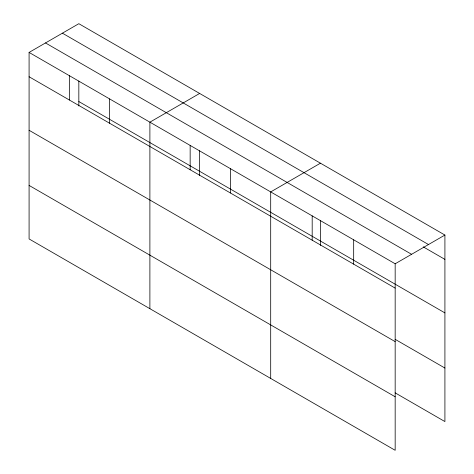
<?xml version="1.0" encoding="UTF-8"?>
<svg xmlns="http://www.w3.org/2000/svg" width="474" height="474" viewBox="0 0 474 474"><rect width="100%" height="100%" fill="white"/><g stroke="black" fill="none" stroke-linecap="round" stroke-linejoin="round"><path stroke-width="0.71" d="M29.086 52.424L395.168 263.781L395.168 450.3L29.086 238.943L29.086 52.424L78.832 23.7L444.914 235.057L444.914 421.576L395.126 392.833M199.643 93.449L149.891 122.174L149.891 308.692M320.448 163.192L270.695 191.917L270.695 378.442M395.168 263.781L444.914 235.057M62.414 33.18L428.496 244.537M423.217 246.847L444.914 259.379M45.504 42.944L411.586 254.301M78.832 101.549L444.914 312.905M29.086 76.747L395.168 288.103M395.126 339.307L444.914 368.049M29.086 130.273L395.168 341.63M29.086 185.417L395.168 396.774M353.675 239.826L353.675 264.148M320.448 220.517L320.448 245.455M312.188 215.871L312.188 240.194M230.429 168.667L230.429 192.995M199.643 150.768L199.643 175.706M190.157 145.417L190.157 169.745M109.624 98.924L109.624 123.246M78.832 81.018L78.832 105.963M69.352 75.674L69.352 99.996"/></g></svg>
